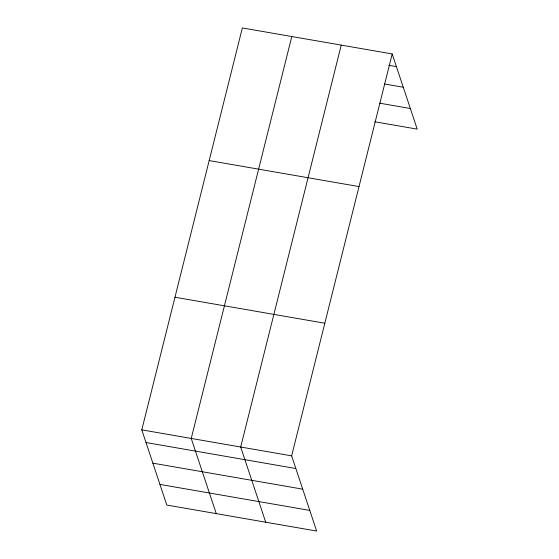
<?xml version="1.0" encoding="UTF-8"?>
<svg xmlns="http://www.w3.org/2000/svg" width="559" height="559" viewBox="0 0 559 559"><rect width="100%" height="100%" fill="white"/><g stroke="black" fill="none" stroke-linecap="round" stroke-linejoin="round"><path stroke-width="0.84" d="M392.194 53.944L291.637 455.858L316.653 531.05L166.806 505.056L141.79 429.864L242.347 27.95L392.194 53.944L417.21 129.136L374.754 121.771M291.798 36.531L191.241 438.445L216.256 513.637M341.249 45.104L240.691 447.018L265.707 522.211M388.771 65.284L396.408 66.612M384.592 84.004L403.277 87.239M379.778 103.198L410.348 108.502M209.164 160.58L359.011 186.573M174.974 297.234L324.821 323.228M141.79 429.864L291.637 455.858M146.004 442.532L295.851 468.526M152.866 463.166L302.719 489.16M159.937 484.422L309.791 510.416"/></g></svg>
